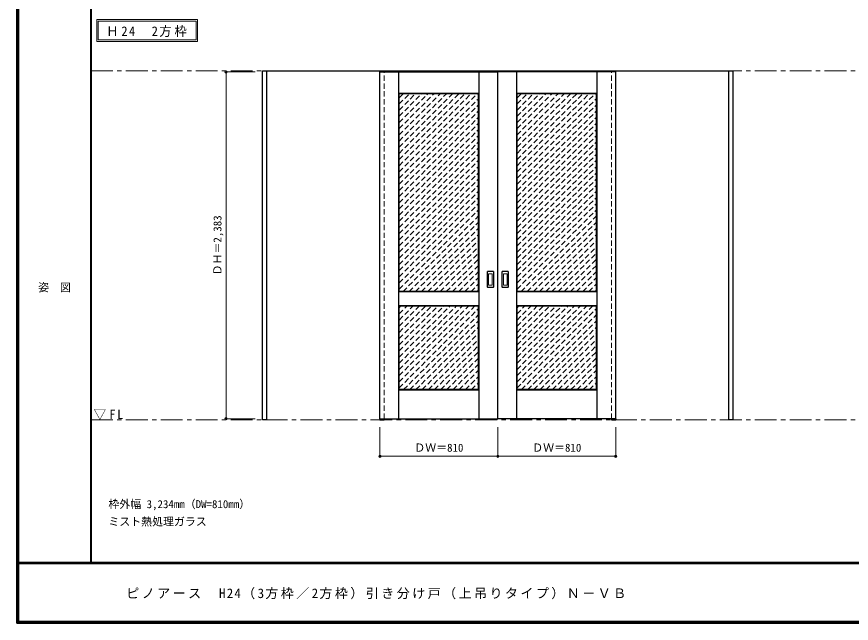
# Model space of a CAD drawing. Units: millimetres, scale not verified. Extents: x -6000 to 5700, y -4307 to 4260.
# Drawn here: x -6000 to -267, y -4205 to -36 of the extents above; entities that cross this region are included whole.
import ezdxf
from ezdxf.enums import TextEntityAlignment as Align

# ---------------------------------------------------------------- set-up
doc = ezdxf.new("R2010")
doc.units = ezdxf.units.MM
doc.header["$LTSCALE"] = 30
doc.header["$PDMODE"] = 32
doc.header["$PDSIZE"] = 15
doc.linetypes.add('CHAIN1', pattern=[8, 5, -1, 1, -1])
doc.linetypes.add('DASHED1', pattern=[1.8, 1.2, -0.6])
for name, color, linetype, lineweight in [('0-1_通り芯', 7, 'CHAIN1', 18), ('0-2_扉', 3, 'Continuous', 25), ('0-3_仕上げ', 7, 'Continuous', 18), ('0-4_枠', 3, 'Continuous', 25), ('0-6_引手', 7, 'Continuous', 18), ('0-A_文字', 7, 'Continuous', 18), ('0-B_寸法', 7, 'Continuous', 9), ('0-C_ハッチ', 4, 'DASHED1', 9), ('F-1_枠', 6, 'Continuous', 40)]:
    doc.layers.add(name, color=color, linetype=linetype, lineweight=lineweight)
doc.layers.add('F-A_文字', color=7, linetype='Continuous')
doc.styles.add('ＭＳ ゴシック', font='')
doc.styles.get('ＭＳ ゴシック').set_extended_font_data('MS Gothic')

msp = doc.modelspace()

# ---------------------------------------------------------------- linework, layer by layer
at = {"layer": '0-1_通り芯'}
for p, q in [((-5490, -407.5), (5690, -407.5)), ((-5490, -2807.5), (100, -2807.5))]:
    msp.add_line(p, q, dxfattribs=at)
at = {"layer": '0-2_扉'}
for p, q in [((-3505, -415.5), (-2695, -415.5)), ((-3505, -2798.5), (-3505, -415.5)), ((-1885, -415.5), (-2695, -415.5)), ((-2695, -2798.5), (-2695, -415.5)), ((-1885, -2798.5), (-1885, -415.5)), ((-3505, -2798.5), (-2695, -2798.5)), ((-1885, -2798.5), (-2695, -2798.5))]:
    msp.add_line(p, q, dxfattribs=at)
at = {"layer": '0-3_仕上げ'}
for p, q in [((-3377, -2798.5), (-3377, -415.5)), ((-3375.5, -563), (-3375.5, -415.5)), ((-3374, -561.5), (-3374, -415.5)), ((-2826, -561.5), (-2826, -415.5)), ((-2824.5, -563), (-2824.5, -415.5)), ((-2823, -2798.5), (-2823, -415.5)), ((-2567, -2798.5), (-2567, -415.5)), ((-2565.5, -563), (-2565.5, -415.5)), ((-2564, -561.5), (-2564, -415.5)), ((-2016, -561.5), (-2016, -415.5)), ((-2014.5, -563), (-2014.5, -415.5)), ((-2013, -2798.5), (-2013, -415.5)), ((-3373, -565.5), (-3375.5, -563)), ((-2563, -565.5), (-2565.5, -563)), ((-3375.5, -2021), (-3375.5, -1926)), ((-2826, -1927.5), (-3374, -1927.5)), ((-3374, -2019.5), (-3374, -1927.5)), ((-2827, -1923.5), (-2824.5, -1926)), ((-2565.5, -2021), (-2565.5, -1926)), ((-2016, -1927.5), (-2564, -1927.5)), ((-2564, -2019.5), (-2564, -1927.5)), ((-2017, -1923.5), (-2014.5, -1926)), ((-3374, -2019.5), (-3375.5, -2021)), ((-3373, -2023.5), (-3375.5, -2021)), ((-3374, -2019.5), (-2826, -2019.5)), ((-2824.5, -2021), (-2827, -2023.5)), ((-2564, -2019.5), (-2565.5, -2021)), ((-2563, -2023.5), (-2565.5, -2021)), ((-2564, -2019.5), (-2016, -2019.5)), ((-2014.5, -2021), (-2017, -2023.5)), ((-3375.5, -2798.5), (-3375.5, -2601)), ((-3374, -2798.5), (-3374, -2602.5)), ((-2826, -2602.5), (-3374, -2602.5)), ((-2827, -2598.5), (-2824.5, -2601)), ((-2826, -2602.5), (-2824.5, -2601)), ((-2826, -2798.5), (-2826, -2602.5)), ((-2824.5, -2798.5), (-2824.5, -2601)), ((-2565.5, -2798.5), (-2565.5, -2601)), ((-2564, -2798.5), (-2564, -2602.5)), ((-2016, -2602.5), (-2564, -2602.5)), ((-2017, -2598.5), (-2014.5, -2601)), ((-2016, -2602.5), (-2014.5, -2601)), ((-2016, -2798.5), (-2016, -2602.5)), ((-2014.5, -2798.5), (-2014.5, -2601))]:
    msp.add_line(p, q, dxfattribs=at)
at = {"layer": '0-3_仕上げ', "color": 3, "lineweight": 25}
for p, q in [((-2827, -565.5), (-3373, -565.5)), ((-3373, -1923.5), (-3373, -565.5)), ((-2827, -1923.5), (-2827, -565.5)), ((-2017, -565.5), (-2563, -565.5)), ((-2563, -1923.5), (-2563, -565.5)), ((-2017, -1923.5), (-2017, -565.5)), ((-2827, -1923.5), (-3373, -1923.5)), ((-2017, -1923.5), (-2563, -1923.5)), ((-3373, -2023.5), (-2827, -2023.5)), ((-3373, -2598.5), (-3373, -2023.5)), ((-2827, -2598.5), (-2827, -2023.5)), ((-2563, -2023.5), (-2017, -2023.5)), ((-2563, -2598.5), (-2563, -2023.5)), ((-2017, -2598.5), (-2017, -2023.5)), ((-2827, -2598.5), (-3373, -2598.5)), ((-2017, -2598.5), (-2563, -2598.5))]:
    msp.add_line(p, q, dxfattribs=at)
at = {"layer": '0-3_仕上げ'}
for points in [[(-2826, -561.5), (-3374, -561.5), (-3375.5, -563)], [(-2826, -561.5), (-2824.5, -563), (-2827, -565.5)], [(-2016, -561.5), (-2564, -561.5), (-2565.5, -563)], [(-2016, -561.5), (-2014.5, -563), (-2017, -565.5)], [(-3374, -1927.5), (-3375.5, -1926), (-3373, -1923.5)], [(-2826, -2019.5), (-2826, -1927.5), (-2824.5, -1926)], [(-2826, -2019.5), (-2824.5, -2021), (-2824.5, -1926)], [(-2564, -1927.5), (-2565.5, -1926), (-2563, -1923.5)], [(-2016, -2019.5), (-2016, -1927.5), (-2014.5, -1926)], [(-2016, -2019.5), (-2014.5, -2021), (-2014.5, -1926)], [(-3374, -2602.5), (-3375.5, -2601), (-3373, -2598.5)], [(-2564, -2602.5), (-2565.5, -2601), (-2563, -2598.5)]]:
    msp.add_lwpolyline(points, dxfattribs=at)
at = {"layer": '0-4_枠'}
for p, q in [((-4312, -407.5), (-1078, -407.5)), ((-4312, -2807.5), (-4312, -407.5)), ((-4282, -2807.5), (-4282, -407.5)), ((-1108, -2807.5), (-1108, -407.5)), ((-1078, -2807.5), (-1078, -407.5)), ((-4282, -2807.5), (-4312, -2807.5)), ((-3505, -2798.5), (-3505, -2807.5)), ((-3505, -2807.5), (-3475, -2807.5)), ((-3475, -2798.5), (-3475, -2807.5)), ((-1915, -2798.5), (-1915, -2807.5)), ((-1915, -2807.5), (-1885, -2807.5)), ((-1885, -2798.5), (-1885, -2807.5)), ((-1078, -2807.5), (-1108, -2807.5))]:
    msp.add_line(p, q, dxfattribs=at)
at = {"layer": '0-4_枠', "color": 4, "linetype": 'DASHED1', "lineweight": 9}
for p, q in [((-3505, -2798.5), (-3505, -407.5)), ((-3475, -2798.5), (-3475, -407.5)), ((-1915, -2798.5), (-1915, -407.5)), ((-1885, -2798.5), (-1885, -407.5))]:
    msp.add_line(p, q, dxfattribs=at)
at = {"layer": '0-6_引手', "color": 3, "lineweight": 25}
for p, q in [((-2767, -1894.5), (-2767, -1787.5)), ((-2726.5, -1786), (-2765.5, -1786)), ((-2725, -1787.5), (-2725, -1894.5)), ((-2665, -1894.5), (-2665, -1787.5)), ((-2624.5, -1786), (-2663.5, -1786)), ((-2623, -1787.5), (-2623, -1894.5)), ((-2726.5, -1896), (-2765.5, -1896)), ((-2624.5, -1896), (-2663.5, -1896))]:
    msp.add_line(p, q, dxfattribs=at)
at = {"layer": '0-6_引手'}
for p, q in [((-2758.5, -1878.5), (-2758.5, -1803.5)), ((-2735, -1802), (-2757, -1802)), ((-2733.5, -1803.5), (-2733.5, -1878.5)), ((-2656.5, -1878.5), (-2656.5, -1803.5)), ((-2633, -1802), (-2655, -1802)), ((-2631.5, -1803.5), (-2631.5, -1878.5)), ((-2735, -1880), (-2757, -1880)), ((-2633, -1880), (-2655, -1880))]:
    msp.add_line(p, q, dxfattribs=at)
at = {"layer": '0-6_引手', "color": 3, "lineweight": 25}
for centre, start, end in [((-2765.5, -1787.5), 90, 180), ((-2726.5, -1787.5), 0, 90), ((-2663.5, -1787.5), 90, 180), ((-2624.5, -1787.5), 0, 90), ((-2765.5, -1894.5), 180, 270), ((-2726.5, -1894.5), 270, 0), ((-2663.5, -1894.5), 180, 270), ((-2624.5, -1894.5), 270, 0)]:
    msp.add_arc(centre, 1.5, start, end, dxfattribs=at)
at = {"layer": '0-6_引手'}
for centre, start, end in [((-2757, -1803.5), 90, 180), ((-2735, -1803.5), 0, 90), ((-2655, -1803.5), 90, 180), ((-2633, -1803.5), 0, 90), ((-2757, -1878.5), 180, 270), ((-2735, -1878.5), 270, 0), ((-2655, -1878.5), 180, 270), ((-2633, -1878.5), 270, 0)]:
    msp.add_arc(centre, 1.5, start, end, dxfattribs=at)
at = {"layer": '0-A_文字'}
for p, q in [((-5450, -55.5), (-5450, -205.5)), ((-5440, -65.5), (-5440, -195.5)), ((-5440, -65.5), (-4767.38, -65.5)), ((-4767.38, -65.5), (-4767.38, -195.5)), ((-5450, -205.5), (-4757.38, -205.5)), ((-5440, -195.5), (-4767.38, -195.5))]:
    msp.add_line(p, q, dxfattribs=at)
msp.add_lwpolyline([(-5450, -55.5), (-4757.38, -55.5), (-4757.38, -205.5)], dxfattribs=at)
at = {"layer": '0-B_寸法', "color": 4}
for p, q in [((-4562, -415.5), (-4362, -415.5)), ((-4562, -415.5), (-4562, -2798.5)), ((-4562, -2798.5), (-4362, -2798.5)), ((-3505, -3057), (-3505, -2857)), ((-2695, -3057), (-2695, -2857)), ((-1885, -3057), (-1885, -2857)), ((-3505, -3057), (-1885, -3057))]:
    msp.add_line(p, q, dxfattribs=at)
at = {"layer": '0-B_寸法'}
for p in [(-4562, -415.5), (-4562, -2798.5), (-3505, -3057), (-2695, -3057), (-1885, -3057)]:
    msp.add_point(p, dxfattribs=at)
at = {"layer": '0-C_ハッチ'}
for p, q in [((-3373, -1102.13), (-2836.37, -565.5)), ((-3373, -635.44), (-3303.06, -565.5)), ((-3373, -720.29), (-3218.21, -565.5)), ((-3373, -677.87), (-3260.63, -565.5)), ((-3373, -1059.7), (-2878.8, -565.5)), ((-3373, -1017.28), (-2921.22, -565.5)), ((-3373, -974.85), (-2963.65, -565.5)), ((-3373, -932.43), (-3006.07, -565.5)), ((-3373, -890), (-3048.5, -565.5)), ((-3373, -847.57), (-3090.93, -565.5)), ((-3373, -805.15), (-3133.35, -565.5)), ((-3373, -762.72), (-3175.78, -565.5)), ((-3373, -593.01), (-3345.49, -565.5)), ((-2563, -1102.13), (-2026.37, -565.5)), ((-2563, -635.44), (-2493.06, -565.5)), ((-2563, -720.29), (-2408.21, -565.5)), ((-2563, -677.87), (-2450.63, -565.5)), ((-2563, -1059.7), (-2068.8, -565.5)), ((-2563, -1017.28), (-2111.22, -565.5)), ((-2563, -974.85), (-2153.65, -565.5)), ((-2563, -932.43), (-2196.07, -565.5)), ((-2563, -890), (-2238.5, -565.5)), ((-2563, -847.57), (-2280.93, -565.5)), ((-2563, -805.15), (-2323.35, -565.5)), ((-2563, -762.72), (-2365.78, -565.5)), ((-2563, -593.01), (-2535.49, -565.5)), ((-3373, -1144.56), (-2828.94, -600.5)), ((-2563, -1144.56), (-2018.94, -600.5)), ((-3373, -1186.98), (-2827, -640.98)), ((-3373, -1229.41), (-2827, -683.41)), ((-2563, -1186.98), (-2017, -640.98)), ((-2563, -1229.41), (-2017, -683.41)), ((-3373, -1271.84), (-2827, -725.84)), ((-2563, -1271.84), (-2017, -725.84)), ((-3373, -1314.26), (-2827, -768.26)), ((-2563, -1314.26), (-2017, -768.26)), ((-3373, -1356.69), (-2827, -810.69)), ((-3373, -1399.12), (-2827, -853.12)), ((-2563, -1356.69), (-2017, -810.69)), ((-2563, -1399.12), (-2017, -853.12)), ((-3373, -1441.54), (-2827, -895.54)), ((-2563, -1441.54), (-2017, -895.54)), ((-3373, -1483.97), (-2827, -937.97)), ((-2563, -1483.97), (-2017, -937.97)), ((-3373, -1526.4), (-2827, -980.4)), ((-3373, -1568.82), (-2827, -1022.82)), ((-2563, -1526.4), (-2017, -980.4)), ((-2563, -1568.82), (-2017, -1022.82)), ((-3373, -1611.25), (-2827, -1065.25)), ((-2563, -1611.25), (-2017, -1065.25)), ((-3373, -1653.67), (-2827, -1107.67)), ((-2563, -1653.67), (-2017, -1107.67)), ((-3373, -1696.1), (-2827, -1150.1)), ((-3373, -1738.53), (-2827, -1192.53)), ((-2563, -1696.1), (-2017, -1150.1)), ((-2563, -1738.53), (-2017, -1192.53)), ((-3373, -1780.95), (-2827, -1234.95)), ((-2563, -1780.95), (-2017, -1234.95)), ((-3373, -1823.38), (-2827, -1277.38)), ((-2563, -1823.38), (-2017, -1277.38)), ((-3373, -1865.81), (-2827, -1319.81)), ((-3373, -1908.23), (-2827, -1362.23)), ((-2563, -1865.81), (-2017, -1319.81)), ((-2563, -1908.23), (-2017, -1362.23)), ((-3345.84, -1923.5), (-2827, -1404.66)), ((-2535.84, -1923.5), (-2017, -1404.66)), ((-3303.41, -1923.5), (-2827, -1447.09)), ((-3260.99, -1923.5), (-2827, -1489.51)), ((-2493.41, -1923.5), (-2017, -1447.09)), ((-2450.99, -1923.5), (-2017, -1489.51)), ((-3218.56, -1923.5), (-2827, -1531.94)), ((-2408.56, -1923.5), (-2017, -1531.94)), ((-3176.14, -1923.5), (-2827, -1574.36)), ((-2366.14, -1923.5), (-2017, -1574.36)), ((-3133.71, -1923.5), (-2827, -1616.79)), ((-3091.28, -1923.5), (-2827, -1659.22)), ((-2323.71, -1923.5), (-2017, -1616.79)), ((-2281.28, -1923.5), (-2017, -1659.22)), ((-3048.86, -1923.5), (-2827, -1701.64)), ((-2238.86, -1923.5), (-2017, -1701.64)), ((-3006.43, -1923.5), (-2827, -1744.07)), ((-2196.43, -1923.5), (-2017, -1744.07)), ((-2964, -1923.5), (-2827, -1786.5)), ((-2921.58, -1923.5), (-2827, -1828.92)), ((-2154, -1923.5), (-2017, -1786.5)), ((-2111.58, -1923.5), (-2017, -1828.92)), ((-2879.15, -1923.5), (-2827, -1871.35)), ((-2069.15, -1923.5), (-2017, -1871.35)), ((-2836.72, -1923.5), (-2827, -1913.78)), ((-2026.72, -1923.5), (-2017, -1913.78)), ((-3373, -2544.63), (-2851.87, -2023.5)), ((-3373, -2077.94), (-3318.56, -2023.5)), ((-3373, -2035.51), (-3360.99, -2023.5)), ((-3373, -2247.64), (-3148.86, -2023.5)), ((-3373, -2205.22), (-3191.28, -2023.5)), ((-3373, -2162.79), (-3233.71, -2023.5)), ((-3373, -2120.36), (-3276.14, -2023.5)), ((-3373, -2417.35), (-2979.15, -2023.5)), ((-3373, -2374.92), (-3021.58, -2023.5)), ((-3373, -2332.5), (-3064, -2023.5)), ((-3373, -2290.07), (-3106.43, -2023.5)), ((-3373, -2502.2), (-2894.3, -2023.5)), ((-3373, -2459.78), (-2936.72, -2023.5)), ((-3373, -2587.06), (-2827, -2041.06)), ((-2563, -2544.63), (-2041.87, -2023.5)), ((-2563, -2077.94), (-2508.56, -2023.5)), ((-2563, -2035.51), (-2550.99, -2023.5)), ((-2563, -2247.64), (-2338.86, -2023.5)), ((-2563, -2205.22), (-2381.28, -2023.5)), ((-2563, -2162.79), (-2423.71, -2023.5)), ((-2563, -2120.36), (-2466.14, -2023.5)), ((-2563, -2417.35), (-2169.15, -2023.5)), ((-2563, -2374.92), (-2211.58, -2023.5)), ((-2563, -2332.5), (-2254, -2023.5)), ((-2563, -2290.07), (-2296.43, -2023.5)), ((-2563, -2502.2), (-2084.3, -2023.5)), ((-2563, -2459.78), (-2126.72, -2023.5)), ((-2563, -2587.06), (-2017, -2041.06)), ((-3342.02, -2598.5), (-2827, -2083.48)), ((-2532.02, -2598.5), (-2017, -2083.48)), ((-3299.59, -2598.5), (-2827, -2125.91)), ((-3257.17, -2598.5), (-2827, -2168.33)), ((-2489.59, -2598.5), (-2017, -2125.91)), ((-2447.17, -2598.5), (-2017, -2168.33)), ((-3214.74, -2598.5), (-2827, -2210.76)), ((-2404.74, -2598.5), (-2017, -2210.76)), ((-3172.31, -2598.5), (-2827, -2253.19)), ((-2362.31, -2598.5), (-2017, -2253.19)), ((-3129.89, -2598.5), (-2827, -2295.61)), ((-3087.46, -2598.5), (-2827, -2338.04)), ((-2319.89, -2598.5), (-2017, -2295.61)), ((-2277.46, -2598.5), (-2017, -2338.04)), ((-3045.03, -2598.5), (-2827, -2380.47)), ((-2235.03, -2598.5), (-2017, -2380.47)), ((-3002.61, -2598.5), (-2827, -2422.89)), ((-2192.61, -2598.5), (-2017, -2422.89)), ((-2960.18, -2598.5), (-2827, -2465.32)), ((-2917.75, -2598.5), (-2827, -2507.75)), ((-2150.18, -2598.5), (-2017, -2465.32)), ((-2107.75, -2598.5), (-2017, -2507.75)), ((-2875.33, -2598.5), (-2827, -2550.17)), ((-2065.33, -2598.5), (-2017, -2550.17)), ((-2832.9, -2598.5), (-2827, -2592.6)), ((-2022.9, -2598.5), (-2017, -2592.6))]:
    msp.add_line(p, q, dxfattribs=at)
at = {"layer": 'F-1_枠'}
for p, q in [((-6000, 4175), (-6000, -4205)), ((-5995, 4175), (-5995, -4205)), ((-5990, 4175), (-5990, -4205)), ((-5490, 4175), (-5490, -3790)), ((5700, -3790), (-6000, -3790)), ((5700, -3795), (-6000, -3795)), ((5700, -4195), (-6000, -4195)), ((5700, -4200), (-6000, -4200)), ((5700, -4205), (-6000, -4205))]:
    msp.add_line(p, q, dxfattribs=at)

# ---------------------------------------------------------------- texts
at = {"layer": '0-A_文字', "style": 'ＭＳ ゴシック'}
for s, p in [('枠外幅 3,234mm（DW=810mm）', (-5370, -3430)), ('ミスト熱処理ガラス', (-5370, -3550))]:
    msp.add_text(s, height=54.99, dxfattribs=at).set_placement(p, align=Align.BOTTOM_LEFT)
at = {"layer": '0-A_文字', "char_height": 65.98, "attachment_point": 7, "style": 'ＭＳ ゴシック'}
for s, insert in [('\\T1.22;\\W0.95;Ｈ24\u30002方枠', (-5385.34, -175.5)), ('\\T1.26;\\W0.95;▽FL', (-5471.25, -2807.5))]:
    msp.add_mtext(s, dxfattribs=dict(at, insert=insert))
at = {"layer": '0-B_寸法', "style": 'ＭＳ ゴシック'}
msp.add_text('ＤＨ＝2,383', height=54.99, rotation=90, dxfattribs=at).set_placement((-4577, -1813.25), align=Align.BOTTOM_LEFT)
for p in [(-3268.75, -3042), (-2458.75, -3042)]:
    msp.add_text('ＤＷ＝810', height=54.99, dxfattribs=at).set_placement(p, align=Align.BOTTOM_LEFT)
at = {"layer": 'F-A_文字', "style": 'ＭＳ ゴシック'}
msp.add_text('姿\u3000図', height=54.99, dxfattribs=at).set_placement((-5852.5, -1940.25), align=Align.BOTTOM_LEFT)
at = {"layer": 'F-A_文字', "insert": (-5247.55, -4040), "char_height": 65.98, "attachment_point": 7, "style": 'ＭＳ ゴシック'}
msp.add_mtext('\\T1.18;ピノアース\u3000H24（3方枠／2方枠）引き分け戸（上吊りタイプ）Ｎ－ＶＢ', dxfattribs=at)

doc.saveas('drawing.dxf')
